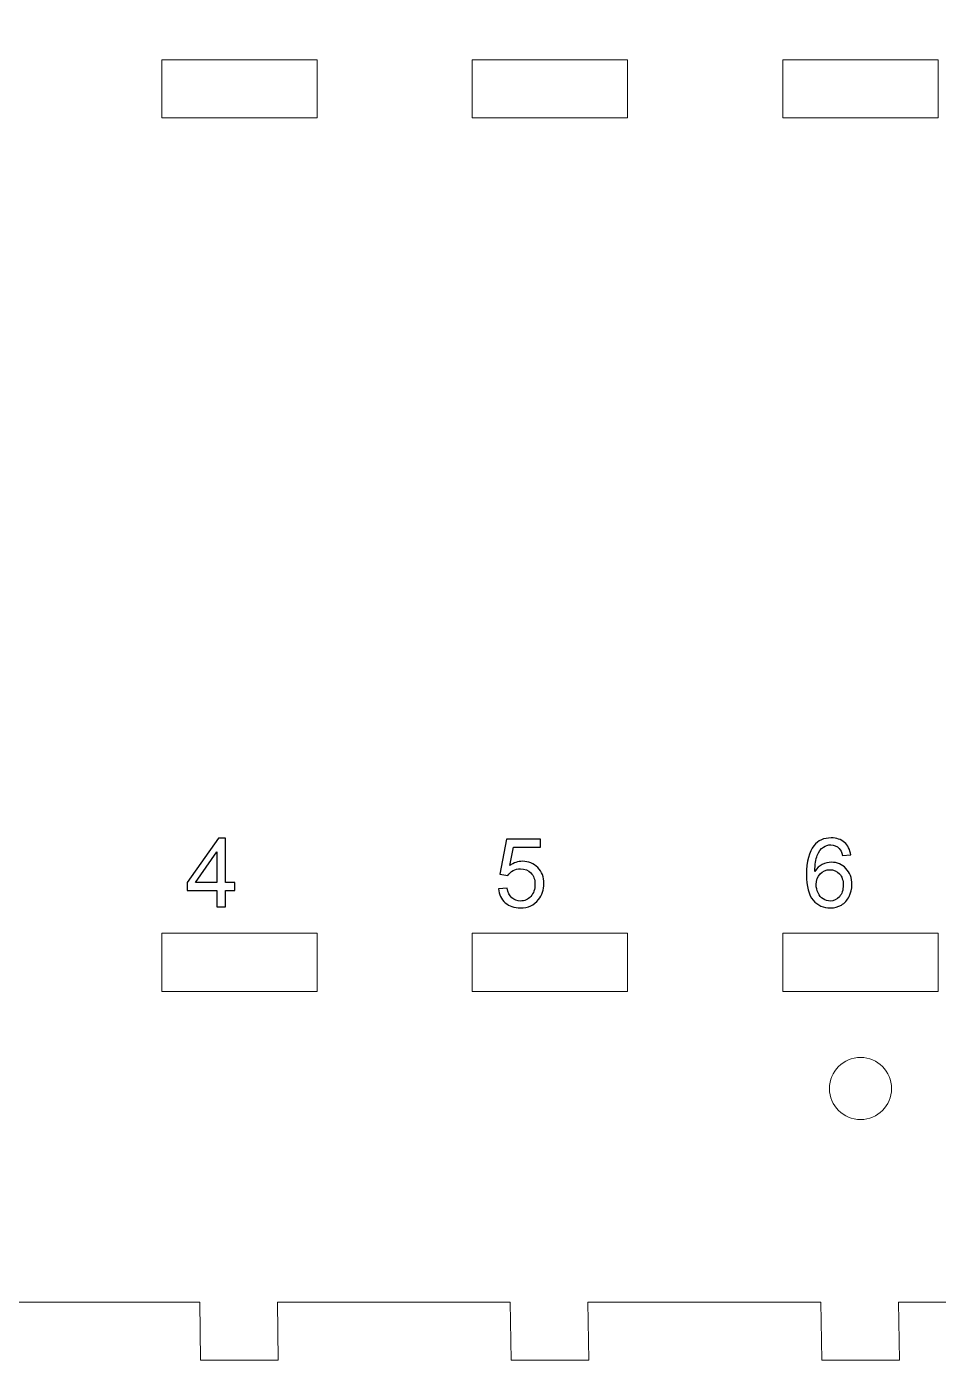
# Model space of a CAD drawing. Header units: millimetres. Extents: x -146 to 401, y -88 to 121.
# Drawn here: x -89 to -42, y -53.2 to 15.5 of the extents above; entities that cross this region are included whole.
import ezdxf

# ---------------------------------------------------------------- set-up
doc = ezdxf.new("R2010")
doc.units = ezdxf.units.MM
doc.header["$MEASUREMENT"] = 0
doc.layers.add('Layer 1', color=7, linetype='Continuous')

msp = doc.modelspace()

# ---------------------------------------------------------------- linework, layer by layer
at = {"layer": 'Layer 1', "lineweight": 9}
for points in [[(-81.9996, 10.7833), (-73.9996, 10.7833), (-73.9996, 13.7833), (-81.9996, 13.7833), (-81.9996, 10.7833)], [(-65.9996, 10.7833), (-57.9996, 10.7833), (-57.9996, 13.7833), (-65.9996, 13.7833), (-65.9996, 10.7833)], [(-49.9996, 10.7833), (-41.9996, 10.7833), (-41.9996, 13.7833), (-49.9996, 13.7833), (-49.9996, 10.7833)], [(-81.9996, -34.2167), (-73.9996, -34.2167), (-73.9996, -31.2167), (-81.9996, -31.2167), (-81.9996, -34.2167)], [(-65.9996, -34.2167), (-57.9996, -34.2167), (-57.9996, -31.2167), (-65.9996, -31.2167), (-65.9996, -34.2167)], [(-49.9996, -34.2167), (-41.9996, -34.2167), (-41.9996, -31.2167), (-49.9996, -31.2167), (-49.9996, -34.2167)]]:
    msp.add_lwpolyline(points, close=True, dxfattribs=at)
msp.add_ellipse((-45.9996, -39.2167), major_axis=(0, 1.6), ratio=1, dxfattribs=at)
msp.add_open_spline([(-145.9472, 65.7858), (-145.9472, 65.7858), (-143.9472, 65.7858), (-143.9472, 65.7858), (-143.9472, 65.7858), (-143.9472, 65.7858), (-143.9472, 68.7858), (-143.9472, 68.7858), (-143.9472, 68.7858), (-143.9472, 68.7858), (-139.9472, 68.7858), (-139.9472, 68.7858), (-139.9472, 68.7858), (-139.9472, 68.7858), (-139.9472, 65.7858), (-139.9472, 65.7858), (-139.9472, 65.7858), (-135.9472, 65.7858), (-131.9472, 65.7858), (-127.9472, 65.7858), (-127.9472, 65.7858), (-127.9472, 65.7858), (-127.9472, 68.7858), (-127.9472, 68.7858), (-127.9472, 68.7858), (-127.9472, 68.7858), (-123.9472, 68.7858), (-123.9472, 68.7858), (-123.9472, 68.7858), (-123.9472, 68.7858), (-123.9472, 65.7858), (-123.9472, 65.7858), (-123.9472, 65.7858), (-119.9472, 65.7858), (-115.9472, 65.7858), (-111.9472, 65.7858), (-111.9472, 65.7858), (-111.9472, 65.7858), (-111.9472, 68.7858), (-111.9472, 68.7858), (-111.9472, 68.7858), (-111.9472, 68.7858), (-107.9472, 68.7858), (-107.9472, 68.7858), (-107.9472, 68.7858), (-107.9472, 68.7858), (-107.9472, 65.7858), (-107.9472, 65.7858), (-107.9472, 65.7858), (-103.9472, 65.7858), (-99.9472, 65.7858), (-95.9472, 65.7858), (-95.9472, 65.7858), (-95.9472, 65.7858), (-95.9472, 68.7858), (-95.9472, 68.7858), (-95.9472, 68.7858), (-95.9472, 68.7858), (-91.9472, 68.7858), (-91.9472, 68.7858), (-91.9472, 68.7858), (-91.9472, 68.7858), (-91.9472, 65.7858), (-91.9472, 65.7858), (-91.9472, 65.7858), (-87.9472, 65.7858), (-83.9472, 65.7858), (-79.9472, 65.7858), (-79.9472, 65.7858), (-79.9472, 65.7858), (-79.9472, 68.7858), (-79.9472, 68.7858), (-79.9472, 68.7858), (-79.9472, 68.7858), (-75.9472, 68.7858), (-75.9472, 68.7858), (-75.9472, 68.7858), (-75.9472, 68.7858), (-75.9472, 65.7858), (-75.9472, 65.7858), (-75.9472, 65.7858), (-71.9472, 65.7858), (-67.9472, 65.7858), (-63.9472, 65.7858), (-63.9472, 65.7858), (-63.9472, 65.7858), (-63.9472, 68.7858), (-63.9472, 68.7858), (-63.9472, 68.7858), (-63.9472, 68.7858), (-59.9472, 68.7858), (-59.9472, 68.7858), (-59.9472, 68.7858), (-59.9472, 68.7858), (-59.9472, 65.7858), (-59.9472, 65.7858), (-59.9472, 65.7858), (-55.9472, 65.7858), (-51.9472, 65.7858), (-47.9472, 65.7858), (-47.9472, 65.7858), (-47.9472, 65.7858), (-47.9472, 68.7858), (-47.9472, 68.7858), (-47.9472, 68.7858), (-47.9472, 68.7858), (-43.9472, 68.7858), (-43.9472, 68.7858), (-43.9472, 68.7858), (-43.9472, 68.7858), (-43.9472, 65.7858), (-43.9472, 65.7858), (-43.9472, 65.7858), (-39.9472, 65.7858), (-35.9472, 65.7858), (-31.9472, 65.7858), (-31.9472, 65.7858), (-31.9472, 65.7858), (-31.9472, 68.7858), (-31.9472, 68.7858), (-31.9472, 68.7858), (-31.9472, 68.7858), (-27.9472, 68.7858), (-27.9472, 68.7858), (-27.9472, 68.7858), (-27.9472, 68.7858), (-27.9472, 65.7858), (-27.9472, 65.7858), (-27.9472, 65.7858), (-26.2805, 65.7858), (-24.6139, 65.7858), (-22.9472, 65.7858), (-22.9472, 65.7858), (-22.9472, 27.2732), (-22.9623, -2.4303), (-22.9996, -50.2167), (-22.9996, -50.2167), (-22.9996, -50.2167), (-28.0448, -50.2167), (-28.0448, -50.2167), (-28.0448, -50.2167), (-28.0448, -50.2167), (-27.9996, -53.2167), (-27.9996, -53.2167), (-27.9996, -53.2167), (-27.9996, -53.2167), (-31.9996, -53.2167), (-31.9996, -53.2167), (-31.9996, -53.2167), (-31.9996, -53.2167), (-32.0448, -50.2167), (-32.0448, -50.2167), (-32.0448, -50.2167), (-32.0448, -50.2167), (-44.0448, -50.2167), (-44.0448, -50.2167), (-44.0448, -50.2167), (-44.0448, -50.2167), (-43.9996, -53.2167), (-43.9996, -53.2167), (-43.9996, -53.2167), (-43.9996, -53.2167), (-47.9996, -53.2167), (-47.9996, -53.2167), (-47.9996, -53.2167), (-47.9996, -53.2167), (-48.0448, -50.2167), (-48.0448, -50.2167), (-48.0448, -50.2167), (-48.0448, -50.2167), (-60.0448, -50.2167), (-60.0448, -50.2167), (-60.0448, -50.2167), (-60.0448, -50.2167), (-59.9996, -53.2167), (-59.9996, -53.2167), (-59.9996, -53.2167), (-59.9996, -53.2167), (-63.9996, -53.2167), (-63.9996, -53.2167), (-63.9996, -53.2167), (-63.9996, -53.2167), (-64.0448, -50.2167), (-64.0448, -50.2167), (-64.0448, -50.2167), (-64.0448, -50.2167), (-76.0448, -50.2167), (-76.0448, -50.2167), (-76.0448, -50.2167), (-76.0448, -50.2167), (-75.9996, -53.2167), (-75.9996, -53.2167), (-75.9996, -53.2167), (-75.9996, -53.2167), (-79.9996, -53.2167), (-79.9996, -53.2167), (-79.9996, -53.2167), (-79.9996, -53.2167), (-80.0448, -50.2167), (-80.0448, -50.2167), (-80.0448, -50.2167), (-80.0448, -50.2167), (-92.0448, -50.2167), (-92.0448, -50.2167), (-92.0448, -50.2167), (-92.0448, -50.2167), (-91.9996, -53.2167), (-91.9996, -53.2167), (-91.9996, -53.2167), (-91.9996, -53.2167), (-95.9996, -53.2167), (-95.9996, -53.2167), (-95.9996, -53.2167), (-95.9996, -53.2167), (-96.0448, -50.2167), (-96.0448, -50.2167), (-96.0448, -50.2167), (-96.0448, -50.2167), (-108.0448, -50.2167), (-108.0448, -50.2167), (-108.0448, -50.2167), (-108.0448, -50.2167), (-107.9996, -53.2167), (-107.9996, -53.2167), (-107.9996, -53.2167), (-107.9996, -53.2167), (-111.9996, -53.2167), (-111.9996, -53.2167), (-111.9996, -53.2167), (-111.9996, -53.2167), (-112.0448, -50.2167), (-112.0448, -50.2167), (-112.0448, -50.2167), (-112.0448, -50.2167), (-124.0448, -50.2167), (-124.0448, -50.2167), (-124.0448, -50.2167), (-124.0448, -50.2167), (-123.9996, -53.2167), (-123.9996, -53.2167), (-123.9996, -53.2167), (-123.9996, -53.2167), (-127.9996, -53.2167), (-127.9996, -53.2167), (-127.9996, -53.2167), (-127.9996, -53.2167), (-128.0448, -50.2167), (-128.0448, -50.2167), (-128.0448, -50.2167), (-128.0448, -50.2167), (-140.0448, -50.2167), (-140.0448, -50.2167), (-140.0448, -50.2167), (-140.0448, -50.2167), (-139.9996, -53.2167), (-139.9996, -53.2167), (-139.9996, -53.2167), (-139.9996, -53.2167), (-143.9996, -53.2167), (-143.9996, -53.2167), (-143.9996, -53.2167), (-143.9996, -53.2167), (-144.0448, -50.2167), (-144.0448, -50.2167), (-144.0448, -50.2167), (-144.0448, -50.2167), (-145.9996, -50.2167), (-145.9996, -50.2167), (-145.9996, -50.2167), (-145.9668, -8.0643), (-145.9472, 27.3224), (-145.9472, 65.7858)], degree=3, knots=[0, 0, 0, 0, 0.0144928, 0.0144928, 0.0144928, 0.0144928, 0.0289855, 0.0289855, 0.0289855, 0.0289855, 0.0434783, 0.0434783, 0.0434783, 0.0434783, 0.057971, 0.057971, 0.057971, 0.057971, 0.0724638, 0.0724638, 0.0724638, 0.0724638, 0.0869565, 0.0869565, 0.0869565, 0.0869565, 0.1014493, 0.1014493, 0.1014493, 0.1014493, 0.115942, 0.115942, 0.115942, 0.115942, 0.1304348, 0.1304348, 0.1304348, 0.1304348, 0.1449275, 0.1449275, 0.1449275, 0.1449275, 0.1594203, 0.1594203, 0.1594203, 0.1594203, 0.173913, 0.173913, 0.173913, 0.173913, 0.1884058, 0.1884058, 0.1884058, 0.1884058, 0.2028986, 0.2028986, 0.2028986, 0.2028986, 0.2173913, 0.2173913, 0.2173913, 0.2173913, 0.2318841, 0.2318841, 0.2318841, 0.2318841, 0.2463768, 0.2463768, 0.2463768, 0.2463768, 0.2608696, 0.2608696, 0.2608696, 0.2608696, 0.2753623, 0.2753623, 0.2753623, 0.2753623, 0.2898551, 0.2898551, 0.2898551, 0.2898551, 0.3043478, 0.3043478, 0.3043478, 0.3043478, 0.3188406, 0.3188406, 0.3188406, 0.3188406, 0.3333333, 0.3333333, 0.3333333, 0.3333333, 0.3478261, 0.3478261, 0.3478261, 0.3478261, 0.3623188, 0.3623188, 0.3623188, 0.3623188, 0.3768116, 0.3768116, 0.3768116, 0.3768116, 0.3913043, 0.3913043, 0.3913043, 0.3913043, 0.4057971, 0.4057971, 0.4057971, 0.4057971, 0.4202899, 0.4202899, 0.4202899, 0.4202899, 0.4347826, 0.4347826, 0.4347826, 0.4347826, 0.4492754, 0.4492754, 0.4492754, 0.4492754, 0.4637681, 0.4637681, 0.4637681, 0.4637681, 0.4782609, 0.4782609, 0.4782609, 0.4782609, 0.4927536, 0.4927536, 0.4927536, 0.4927536, 0.5072464, 0.5072464, 0.5072464, 0.5072464, 0.5217391, 0.5217391, 0.5217391, 0.5217391, 0.5362319, 0.5362319, 0.5362319, 0.5362319, 0.5507246, 0.5507246, 0.5507246, 0.5507246, 0.5652174, 0.5652174, 0.5652174, 0.5652174, 0.5797101, 0.5797101, 0.5797101, 0.5797101, 0.5942029, 0.5942029, 0.5942029, 0.5942029, 0.6086957, 0.6086957, 0.6086957, 0.6086957, 0.6231884, 0.6231884, 0.6231884, 0.6231884, 0.6376812, 0.6376812, 0.6376812, 0.6376812, 0.6521739, 0.6521739, 0.6521739, 0.6521739, 0.6666667, 0.6666667, 0.6666667, 0.6666667, 0.6811594, 0.6811594, 0.6811594, 0.6811594, 0.6956522, 0.6956522, 0.6956522, 0.6956522, 0.7101449, 0.7101449, 0.7101449, 0.7101449, 0.7246377, 0.7246377, 0.7246377, 0.7246377, 0.7391304, 0.7391304, 0.7391304, 0.7391304, 0.7536232, 0.7536232, 0.7536232, 0.7536232, 0.7681159, 0.7681159, 0.7681159, 0.7681159, 0.7826087, 0.7826087, 0.7826087, 0.7826087, 0.7971014, 0.7971014, 0.7971014, 0.7971014, 0.8115942, 0.8115942, 0.8115942, 0.8115942, 0.826087, 0.826087, 0.826087, 0.826087, 0.8405797, 0.8405797, 0.8405797, 0.8405797, 0.8550725, 0.8550725, 0.8550725, 0.8550725, 0.8695652, 0.8695652, 0.8695652, 0.8695652, 0.884058, 0.884058, 0.884058, 0.884058, 0.8985507, 0.8985507, 0.8985507, 0.8985507, 0.9130435, 0.9130435, 0.9130435, 0.9130435, 0.9275362, 0.9275362, 0.9275362, 0.9275362, 0.942029, 0.942029, 0.942029, 0.942029, 0.9565217, 0.9565217, 0.9565217, 0.9565217, 0.9710145, 0.9710145, 0.9710145, 0.9710145, 1, 1, 1, 1], dxfattribs=at)
at = {"layer": 'Layer 1', "color": 5}
for points, knots in [([(-79.1562, -29.8553), (-79.1562, -29.8553), (-79.1562, -29.0108), (-79.1562, -29.0108), (-79.1562, -29.0108), (-79.1562, -29.0108), (-80.6921, -29.0108), (-80.6921, -29.0108), (-80.6921, -29.0108), (-80.6921, -29.0108), (-80.6921, -28.6107), (-80.6921, -28.6107), (-80.6921, -28.6107), (-80.6921, -28.6107), (-79.0771, -26.3191), (-79.0771, -26.3191), (-79.0771, -26.3191), (-79.0771, -26.3191), (-78.7216, -26.3191), (-78.7216, -26.3191), (-78.7216, -26.3191), (-78.7216, -26.3191), (-78.7216, -28.6107), (-78.7216, -28.6107), (-78.7216, -28.6107), (-78.7216, -28.6107), (-78.2425, -28.6107), (-78.2425, -28.6107), (-78.2425, -28.6107), (-78.2425, -28.6107), (-78.2425, -29.0108), (-78.2425, -29.0108), (-78.2425, -29.0108), (-78.2425, -29.0108), (-78.7216, -29.0108), (-78.7216, -29.0108), (-78.7216, -29.0108), (-78.7216, -29.0108), (-78.7216, -29.8553), (-78.7216, -29.8553), (-78.7216, -29.8553), (-78.7216, -29.8553), (-79.1562, -29.8553), (-79.1562, -29.8553)], [0, 0, 0, 0, 0.0833333, 0.0833333, 0.0833333, 0.0833333, 0.1666667, 0.1666667, 0.1666667, 0.1666667, 0.25, 0.25, 0.25, 0.25, 0.3333333, 0.3333333, 0.3333333, 0.3333333, 0.4166667, 0.4166667, 0.4166667, 0.4166667, 0.5, 0.5, 0.5, 0.5, 0.5833333, 0.5833333, 0.5833333, 0.5833333, 0.6666667, 0.6666667, 0.6666667, 0.6666667, 0.75, 0.75, 0.75, 0.75, 0.8333333, 0.8333333, 0.8333333, 0.8333333, 1, 1, 1, 1]), ([(-64.6532, -28.9268), (-64.6532, -28.9268), (-64.1988, -28.8922), (-64.1988, -28.8922), (-64.1988, -28.8922), (-64.1651, -29.1137), (-64.0869, -29.2799), (-63.965, -29.3919), (-63.965, -29.3919), (-63.8432, -29.503), (-63.6942, -29.559), (-63.5189, -29.559), (-63.5189, -29.559), (-63.3073, -29.559), (-63.1304, -29.48), (-62.9863, -29.3227), (-62.9863, -29.3227), (-62.8431, -29.1647), (-62.7715, -28.9556), (-62.7715, -28.6955), (-62.7715, -28.6955), (-62.7715, -28.4477), (-62.8398, -28.2527), (-62.9773, -28.1094), (-62.9773, -28.1094), (-63.1147, -27.9662), (-63.2966, -27.8946), (-63.523, -27.8946), (-63.523, -27.8946), (-63.6638, -27.8946), (-63.7897, -27.9267), (-63.9016, -27.9909), (-63.9016, -27.9909), (-64.0128, -28.0551), (-64.1, -28.1382), (-64.1642, -28.2403), (-64.1642, -28.2403), (-64.1642, -28.2403), (-64.5741, -28.181), (-64.5741, -28.181), (-64.5741, -28.181), (-64.5741, -28.181), (-64.2334, -26.3636), (-64.2334, -26.3636), (-64.2334, -26.3636), (-64.2334, -26.3636), (-62.4801, -26.3636), (-62.4801, -26.3636), (-62.4801, -26.3636), (-62.4801, -26.3636), (-62.4801, -26.7784), (-62.4801, -26.7784), (-62.4801, -26.7784), (-62.4801, -26.7784), (-63.8868, -26.7784), (-63.8868, -26.7784), (-63.8868, -26.7784), (-63.8868, -26.7784), (-64.0753, -27.7324), (-64.0753, -27.7324), (-64.0753, -27.7324), (-63.8638, -27.5835), (-63.6415, -27.5094), (-63.4094, -27.5094), (-63.4094, -27.5094), (-63.1016, -27.5094), (-62.8415, -27.6164), (-62.6299, -27.8304), (-62.6299, -27.8304), (-62.4184, -28.0444), (-62.3122, -28.3193), (-62.3122, -28.6552), (-62.3122, -28.6552), (-62.3122, -28.9754), (-62.4052, -29.2519), (-62.5912, -29.4849), (-62.5912, -29.4849), (-62.8176, -29.7713), (-63.1271, -29.9146), (-63.5189, -29.9146), (-63.5189, -29.9146), (-63.8399, -29.9146), (-64.1017, -29.824), (-64.305, -29.6438), (-64.305, -29.6438), (-64.5083, -29.4635), (-64.6244, -29.2248), (-64.6532, -28.9268)], [0, 0, 0, 0, 0.0434783, 0.0434783, 0.0434783, 0.0434783, 0.0869565, 0.0869565, 0.0869565, 0.0869565, 0.1304348, 0.1304348, 0.1304348, 0.1304348, 0.173913, 0.173913, 0.173913, 0.173913, 0.2173913, 0.2173913, 0.2173913, 0.2173913, 0.2608696, 0.2608696, 0.2608696, 0.2608696, 0.3043478, 0.3043478, 0.3043478, 0.3043478, 0.3478261, 0.3478261, 0.3478261, 0.3478261, 0.3913043, 0.3913043, 0.3913043, 0.3913043, 0.4347826, 0.4347826, 0.4347826, 0.4347826, 0.4782609, 0.4782609, 0.4782609, 0.4782609, 0.5217391, 0.5217391, 0.5217391, 0.5217391, 0.5652174, 0.5652174, 0.5652174, 0.5652174, 0.6086957, 0.6086957, 0.6086957, 0.6086957, 0.6521739, 0.6521739, 0.6521739, 0.6521739, 0.6956522, 0.6956522, 0.6956522, 0.6956522, 0.7391304, 0.7391304, 0.7391304, 0.7391304, 0.7826087, 0.7826087, 0.7826087, 0.7826087, 0.826087, 0.826087, 0.826087, 0.826087, 0.8695652, 0.8695652, 0.8695652, 0.8695652, 0.9130435, 0.9130435, 0.9130435, 0.9130435, 1, 1, 1, 1]), ([(-46.5053, -27.1834), (-46.5053, -27.1834), (-46.935, -27.218), (-46.935, -27.218), (-46.935, -27.218), (-46.9737, -27.0476), (-47.0289, -26.9233), (-47.1005, -26.8459), (-47.1005, -26.8459), (-47.2182, -26.7216), (-47.3639, -26.6599), (-47.5367, -26.6599), (-47.5367, -26.6599), (-47.6758, -26.6599), (-47.7993, -26.6986), (-47.9055, -26.776), (-47.9055, -26.776), (-48.0421, -26.8756), (-48.1491, -27.0204), (-48.229, -27.2114), (-48.229, -27.2114), (-48.308, -27.4032), (-48.3492, -27.6756), (-48.3524, -28.0288), (-48.3524, -28.0288), (-48.2479, -27.8699), (-48.1195, -27.7514), (-47.968, -27.6748), (-47.968, -27.6748), (-47.8166, -27.5974), (-47.6585, -27.5588), (-47.4923, -27.5588), (-47.4923, -27.5588), (-47.2025, -27.5588), (-46.9556, -27.6658), (-46.7515, -27.879), (-46.7515, -27.879), (-46.5481, -28.0921), (-46.4461, -28.3671), (-46.4461, -28.7054), (-46.4461, -28.7054), (-46.4461, -28.9276), (-46.4938, -29.1334), (-46.5893, -29.3244), (-46.5893, -29.3244), (-46.6856, -29.5153), (-46.8165, -29.661), (-46.9844, -29.7623), (-46.9844, -29.7623), (-47.1515, -29.8635), (-47.3416, -29.9146), (-47.554, -29.9146), (-47.554, -29.9146), (-47.9154, -29.9146), (-48.2109, -29.7812), (-48.4397, -29.5153), (-48.4397, -29.5153), (-48.6677, -29.2495), (-48.7821, -28.8107), (-48.7821, -28.2), (-48.7821, -28.2), (-48.7821, -27.5168), (-48.6554, -27.0196), (-48.4027, -26.7093), (-48.4027, -26.7093), (-48.1821, -26.4393), (-47.8849, -26.3043), (-47.5104, -26.3043), (-47.5104, -26.3043), (-47.2322, -26.3043), (-47.0033, -26.3825), (-46.8255, -26.5381), (-46.8255, -26.5381), (-46.6477, -26.6936), (-46.5407, -26.9085), (-46.5053, -27.1834)], [0, 0, 0, 0, 0.05, 0.05, 0.05, 0.05, 0.1, 0.1, 0.1, 0.1, 0.15, 0.15, 0.15, 0.15, 0.2, 0.2, 0.2, 0.2, 0.25, 0.25, 0.25, 0.25, 0.3, 0.3, 0.3, 0.3, 0.35, 0.35, 0.35, 0.35, 0.4, 0.4, 0.4, 0.4, 0.45, 0.45, 0.45, 0.45, 0.5, 0.5, 0.5, 0.5, 0.55, 0.55, 0.55, 0.55, 0.6, 0.6, 0.6, 0.6, 0.65, 0.65, 0.65, 0.65, 0.7, 0.7, 0.7, 0.7, 0.75, 0.75, 0.75, 0.75, 0.8, 0.8, 0.8, 0.8, 0.85, 0.85, 0.85, 0.85, 0.9, 0.9, 0.9, 0.9, 1, 1, 1, 1]), ([(-79.1562, -28.6107), (-79.1562, -28.6107), (-79.1562, -27.0196), (-79.1562, -27.0196), (-79.1562, -27.0196), (-79.1562, -27.0196), (-80.2649, -28.6107), (-80.2649, -28.6107), (-80.2649, -28.6107), (-80.2649, -28.6107), (-79.1562, -28.6107), (-79.1562, -28.6107)], [0, 0, 0, 0, 0.25, 0.25, 0.25, 0.25, 0.5, 0.5, 0.5, 0.5, 1, 1, 1, 1]), ([(-48.2833, -28.7095), (-48.2833, -28.8593), (-48.2512, -29.0025), (-48.1878, -29.1392), (-48.1878, -29.1392), (-48.1244, -29.2758), (-48.0355, -29.3795), (-47.9228, -29.4511), (-47.9228, -29.4511), (-47.8092, -29.5228), (-47.689, -29.559), (-47.5614, -29.559), (-47.5614, -29.559), (-47.3762, -29.559), (-47.2182, -29.4849), (-47.0873, -29.3367), (-47.0873, -29.3367), (-46.9564, -29.1886), (-46.8906, -28.9877), (-46.8906, -28.7334), (-46.8906, -28.7334), (-46.8906, -28.4889), (-46.9556, -28.2963), (-47.0848, -28.1555), (-47.0848, -28.1555), (-47.2141, -28.0148), (-47.3787, -27.944), (-47.5787, -27.944), (-47.5787, -27.944), (-47.7746, -27.944), (-47.9417, -28.0148), (-48.0783, -28.1555), (-48.0783, -28.1555), (-48.215, -28.2963), (-48.2833, -28.4807), (-48.2833, -28.7095)], [0, 0, 0, 0, 0.1, 0.1, 0.1, 0.1, 0.2, 0.2, 0.2, 0.2, 0.3, 0.3, 0.3, 0.3, 0.4, 0.4, 0.4, 0.4, 0.5, 0.5, 0.5, 0.5, 0.6, 0.6, 0.6, 0.6, 0.7, 0.7, 0.7, 0.7, 0.8, 0.8, 0.8, 0.8, 1, 1, 1, 1])]:
    msp.add_open_spline(points, degree=3, knots=knots, dxfattribs=at)

doc.saveas('drawing.dxf')
